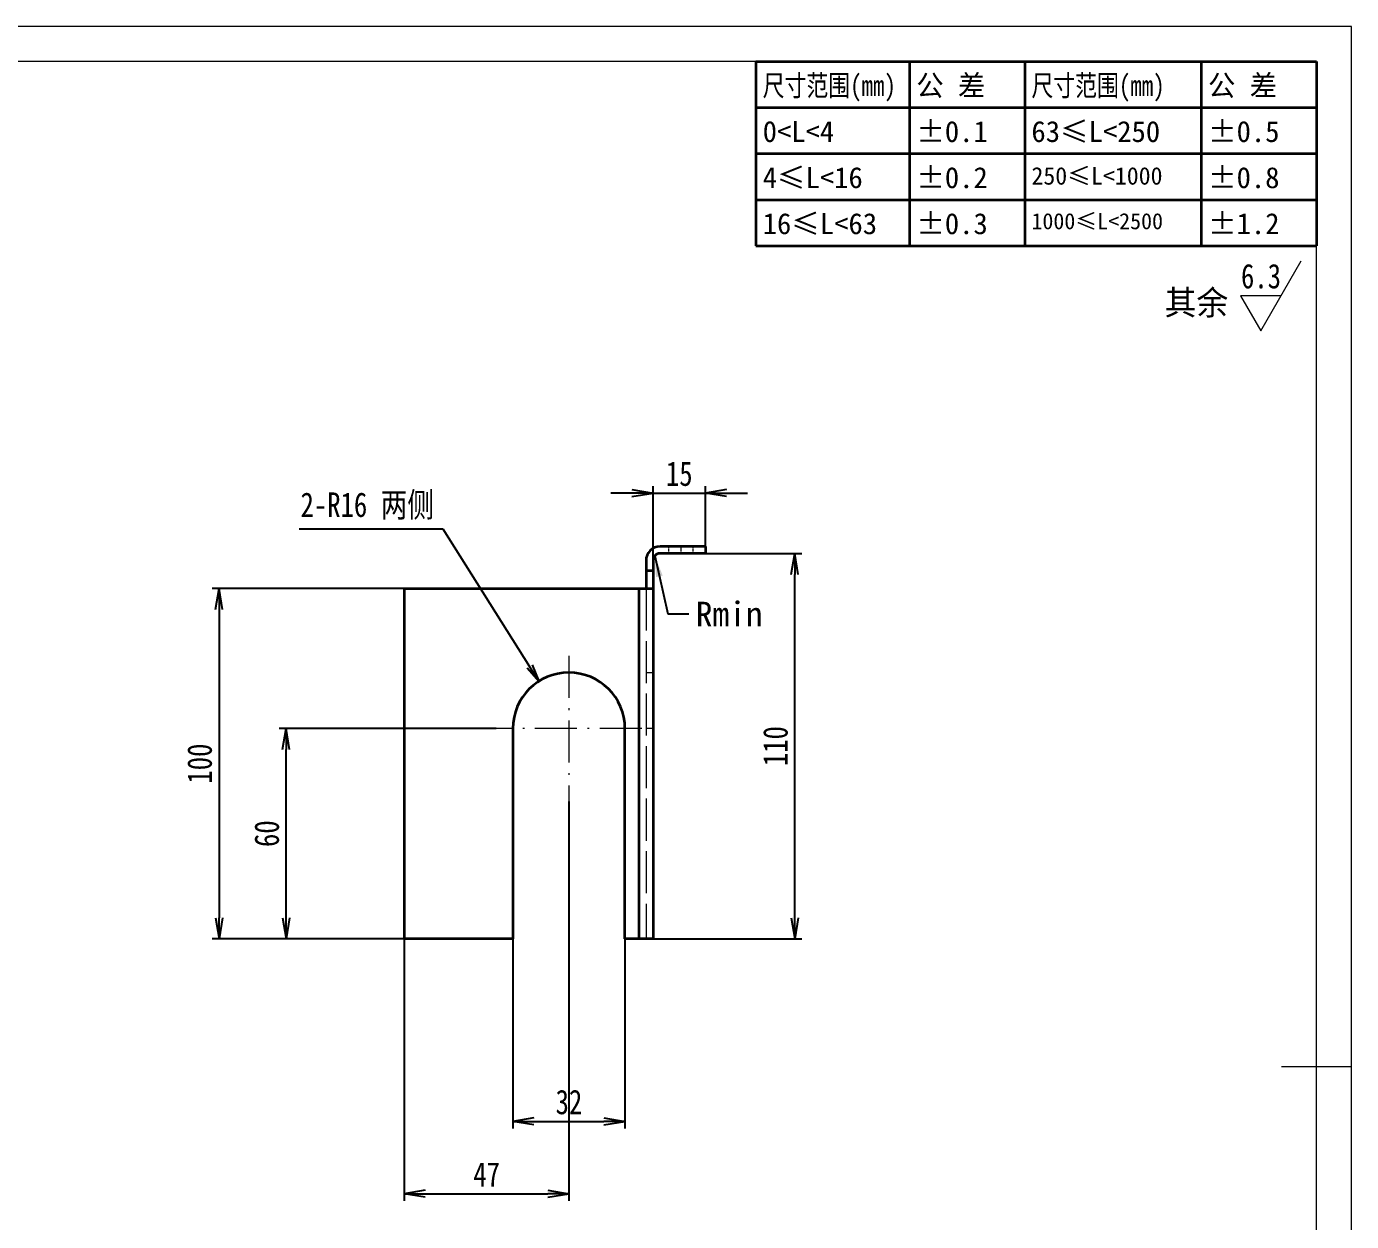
# Model space of a CAD drawing. Header units: millimetres. Extents: x -15766 to 80009, y -9701 to 15159.
# Drawn here: x -6698 to -6319.8, y 11387 to 11728.1 of the extents above; entities that cross this region are included whole.
import ezdxf
from ezdxf.enums import TextEntityAlignment as Align

# ---------------------------------------------------------------- set-up
doc = ezdxf.new("R2010")
doc.units = ezdxf.units.MM
for name, pattern in [('CENTER-HOKUTO_1', [16, 13, -1, 1, -1]), ('DASHDOT', [18.5, 12, -3, 0.5, -3]), ('DASHED', [15, 12, -3]), ('HIDDEN-HOKUTO_1', [2, 1, -1])]:
    doc.linetypes.add(name, pattern=pattern)
doc.layers.get('DEFPOINTS').update_dxf_attribs({"lineweight": 18})
for name, color, linetype, lineweight in [('AM_7', 2, 'CENTER-HOKUTO_1', 18), ('AM_HID', 1, 'HIDDEN-HOKUTO_1', 18), ('AM_VIS', 7, 'Continuous', 18), ('CDRAFT0', 7, 'Continuous', 18), ('DIM', 253, 'Continuous', 20), ('title_frame', 7, 'Continuous', 18), ('word_dim', 9, 'Continuous', 18), ('尺寸线层', 3, 'Continuous', 18), ('粗实线层', 7, 'Continuous', 35), ('粗实线层_1', 7, 'Continuous', 15)]:
    doc.layers.add(name, color=color, linetype=linetype, lineweight=lineweight)
doc.styles.add('DIM', font='', dxfattribs={"width": 0.8})
doc.styles.get('DIM').set_extended_font_data('NSimSun')
doc.dimstyles.new('1-2', dxfattribs={"dimscale": 2, "dimtxt": 3.5, "dimasz": 3, "dimexe": 1, "dimexo": 0, "dimgap": 1, "dimtad": 1, "dimdsep": 46, "dimtxsty": 'DIM', "dimblk": 'OPEN', "dimcen": 0, "dimdle": 6, "dimclrd": 256, "dimclre": 256, "dimclrt": 3, "dimazin": 2, "dimtfac": 0.707107, "dimtmove": 0, "dimatfit": 3, "dimfxl": 0, "dimfrac": 2, "dimtolj": 1, "dimarcsym": 0})
doc.dimstyles.new('1-2$4', dxfattribs={"dimscale": 2, "dimtxt": 3.5, "dimasz": 2.5, "dimexe": 1, "dimexo": 0.625, "dimgap": 1, "dimtad": 1, "dimtih": 1, "dimtoh": 1, "dimdsep": 46, "dimtxsty": 'DIM', "dimblk": 'OPEN', "dimcen": 0, "dimdle": 5, "dimclrd": 256, "dimclre": 256, "dimclrt": 3, "dimazin": 2, "dimtfac": 0.5, "dimtofl": 0, "dimtmove": 0, "dimatfit": 3, "dimfxl": 0, "dimtolj": 1, "dimarcsym": 0})

# ---------------------------------------------------------------- blocks, each defined once
blk = doc.blocks.new('*X3')
at = {"layer": 'CDRAFT0'}
for p, q in [((420, 297), (0, 297)), ((420, 0), (420, 297))]:
    blk.add_line(p, q, dxfattribs=at)
at = {"layer": '粗实线层_1'}
for p, q in [((415, 292), (25, 292)), ((415, 5), (415, 292)), ((420, 148.5), (410, 148.5))]:
    blk.add_line(p, q, dxfattribs=at)
blk = doc.blocks.new('自由公差_1')
at = {"layer": '粗实线层'}
for p, q in [((-80, 0), (0, 0)), ((-80, 0), (-80, -26.3)), ((-58.08, 0), (-58.08, -26.3)), ((-41.64, 0), (-41.64, -26.3)), ((-16.44, 0), (-16.44, -26.3)), ((0, 0), (0, -26.3)), ((-80, -6.58), (0, -6.58)), ((-80, -13.15), (0, -13.15)), ((-80, -19.73), (0, -19.73)), ((-80, -26.3), (0, -26.3))]:
    blk.add_line(p, q, dxfattribs=at)
at = {"layer": '尺寸线层', "linetype": 'Continuous', "attachment_point": 1, "line_spacing_factor": 0.9}
for s, insert, char_height, width in [('{\\W0.8;尺寸范围(mm)}', (-79.04, -1.92), 3, 22.6032), ('公 差', (-57.12, -1.92), 3, 22.6032), ('{\\W0.8;尺寸范围(mm)}', (-40.68, -1.92), 3, 22.6032), ('公 差', (-15.48, -1.92), 3, 22.6032), ('0<L<4', (-79.04, -8.49), 3, 22.6032), ('%%P0.1', (-57.12, -8.49), 3, 12.7119), ('63≤L<250', (-40.68, -8.49), 3, 22.6032), ('%%P0.5', (-15.48, -8.49), 3, 12.5771), ('4≤L<16', (-79.04, -15.07), 3, 22.6032), ('%%P0.2', (-57.12, -15.07), 3, 12.4769), ('250≤L<1000', (-40.68, -15.07), 2.5, 22.6032), ('%%P0.8', (-15.48, -15.07), 3, 13.0759), ('16≤L<63', (-79.04, -21.64), 3, 22.6032), ('%%P0.3', (-57.12, -21.64), 3, 12.7119), ('1000≤L<2500', (-40.68, -21.64), 2.3, 22.6032), ('%%P1.2', (-15.48, -21.64), 3, 12.8764)]:
    blk.add_mtext(s, dxfattribs=dict(at, insert=insert, char_height=char_height, width=width))
blk = doc.blocks.new('_OPEN')
at = {"color": 0, "linetype": 'ByBlock', "lineweight": -2}
for p, q in [((-1, 0.166667), (0, 0)), ((-1, -0.166667), (0, 0)), ((0, 0), (-1, 0))]:
    blk.add_line(p, q, dxfattribs=at)
blk = doc.blocks.new('*D504')
at = {"layer": 'DEFPOINTS', "color": 0, "transparency": 16777216}
for p in [(-6543.19, 11506.88), (-6590.19, 11467.68), (-6543.19, 11394.9)]:
    blk.add_point(p, dxfattribs=at)
at = {"layer": 'DIM', "linetype": 'Continuous', "lineweight": -2, "transparency": 16777216}
for p, q in [((-6543.19, 11506.88), (-6543.19, 11392.9)), ((-6590.19, 11467.68), (-6590.19, 11392.9)), ((-6584.19, 11394.9), (-6549.19, 11394.9))]:
    blk.add_line(p, q, dxfattribs=at)
at = {"layer": 'DIM', "lineweight": -2, "transparency": 16777216, "xscale": 6, "yscale": 6, "zscale": 6, "rotation": 180}
blk.add_blockref('_OPEN', (-6590.19, 11394.9), dxfattribs=at)
at = {"layer": 'DIM', "lineweight": -2, "transparency": 16777216, "xscale": 6, "yscale": 6, "zscale": 6}
blk.add_blockref('_OPEN', (-6543.19, 11394.9), dxfattribs=at)
at = {"layer": 'DIM', "color": 3, "transparency": 16777216, "insert": (-6566.69, 11400.4), "char_height": 7, "attachment_point": 5, "style": 'DIM'}
blk.add_mtext('\\A1;47', dxfattribs=at)
blk = doc.blocks.new('*D505')
at = {"layer": 'DEFPOINTS', "color": 0, "transparency": 16777216}
for p in [(-6559.19, 11467.68), (-6527.19, 11467.68), (-6527.19, 11415.54)]:
    blk.add_point(p, dxfattribs=at)
at = {"layer": 'DIM', "linetype": 'Continuous', "lineweight": -2, "transparency": 16777216}
for p, q in [((-6559.19, 11467.68), (-6559.19, 11413.54)), ((-6527.19, 11467.68), (-6527.19, 11413.54)), ((-6553.19, 11415.54), (-6533.19, 11415.54))]:
    blk.add_line(p, q, dxfattribs=at)
at = {"layer": 'DIM', "lineweight": -2, "transparency": 16777216, "xscale": 6, "yscale": 6, "zscale": 6, "rotation": 180}
blk.add_blockref('_OPEN', (-6559.19, 11415.54), dxfattribs=at)
at = {"layer": 'DIM', "lineweight": -2, "transparency": 16777216, "xscale": 6, "yscale": 6, "zscale": 6}
blk.add_blockref('_OPEN', (-6527.19, 11415.54), dxfattribs=at)
at = {"layer": 'DIM', "color": 3, "transparency": 16777216, "insert": (-6543.19, 11421.04), "char_height": 7, "attachment_point": 5, "style": 'DIM'}
blk.add_mtext('\\A1;32', dxfattribs=at)
blk = doc.blocks.new('*D506')
at = {"layer": 'DEFPOINTS', "color": 0, "transparency": 16777216}
for p in [(-6623.92, 11527.68), (-6563.99, 11527.68), (-6590.19, 11467.68)]:
    blk.add_point(p, dxfattribs=at)
at = {"layer": 'DIM', "linetype": 'Continuous', "lineweight": -2, "transparency": 16777216}
for p, q in [((-6563.99, 11527.68), (-6625.92, 11527.68)), ((-6623.92, 11473.68), (-6623.92, 11521.68)), ((-6590.19, 11467.68), (-6625.92, 11467.68))]:
    blk.add_line(p, q, dxfattribs=at)
at = {"layer": 'DIM', "lineweight": -2, "transparency": 16777216, "xscale": 6, "yscale": 6, "zscale": 6}
for p, rotation in [((-6623.92, 11527.68), 90), ((-6623.92, 11467.68), 270)]:
    blk.add_blockref('_OPEN', p, dxfattribs=dict(at, rotation=rotation))
at = {"layer": 'DIM', "color": 3, "transparency": 16777216, "insert": (-6629.42, 11497.68), "char_height": 7, "attachment_point": 5, "rotation": 90, "style": 'DIM'}
blk.add_mtext('\\A1;60', dxfattribs=at)
blk = doc.blocks.new('*D507')
at = {"layer": 'DEFPOINTS', "color": 0, "transparency": 16777216}
for p in [(-6590.19, 11567.68), (-6643.07, 11467.68), (-6590.19, 11467.68)]:
    blk.add_point(p, dxfattribs=at)
at = {"layer": 'DIM', "linetype": 'Continuous', "lineweight": -2, "transparency": 16777216}
for p, q in [((-6590.19, 11567.68), (-6645.07, 11567.68)), ((-6643.07, 11561.68), (-6643.07, 11473.68)), ((-6590.19, 11467.68), (-6645.07, 11467.68))]:
    blk.add_line(p, q, dxfattribs=at)
at = {"layer": 'DIM', "lineweight": -2, "transparency": 16777216, "xscale": 6, "yscale": 6, "zscale": 6}
for p, rotation in [((-6643.07, 11567.68), 90), ((-6643.07, 11467.68), 270)]:
    blk.add_blockref('_OPEN', p, dxfattribs=dict(at, rotation=rotation))
at = {"layer": 'DIM', "color": 3, "transparency": 16777216, "insert": (-6648.57, 11517.68), "char_height": 7, "attachment_point": 5, "rotation": 90, "style": 'DIM'}
blk.add_mtext('\\A1;100', dxfattribs=at)
blk = doc.blocks.new('*D508')
at = {"layer": 'DEFPOINTS', "color": 0, "transparency": 16777216}
for p in [(-6504.19, 11577.68), (-6478.71, 11577.68), (-6519.19, 11467.68)]:
    blk.add_point(p, dxfattribs=at)
at = {"layer": 'DIM', "linetype": 'Continuous', "lineweight": -2, "transparency": 16777216}
for p, q in [((-6504.19, 11577.68), (-6476.71, 11577.68)), ((-6478.71, 11473.68), (-6478.71, 11571.68)), ((-6519.19, 11467.68), (-6476.71, 11467.68))]:
    blk.add_line(p, q, dxfattribs=at)
at = {"layer": 'DIM', "lineweight": -2, "transparency": 16777216, "xscale": 6, "yscale": 6, "zscale": 6}
for p, rotation in [((-6478.71, 11577.68), 90), ((-6478.71, 11467.68), 270)]:
    blk.add_blockref('_OPEN', p, dxfattribs=dict(at, rotation=rotation))
at = {"layer": 'DIM', "color": 3, "transparency": 16777216, "insert": (-6484.21, 11522.68), "char_height": 7, "attachment_point": 5, "rotation": 90, "style": 'DIM'}
blk.add_mtext('\\A1;110', dxfattribs=at)
blk = doc.blocks.new('*D509')
at = {"layer": 'DEFPOINTS', "color": 0, "transparency": 16777216}
for p in [(-6504.19, 11594.91), (-6504.19, 11579.68), (-6519.19, 11575.68)]:
    blk.add_point(p, dxfattribs=at)
at = {"layer": 'DIM', "linetype": 'Continuous', "lineweight": -2, "transparency": 16777216}
for p, q in [((-6519.19, 11575.68), (-6519.19, 11596.91)), ((-6504.19, 11579.68), (-6504.19, 11596.91)), ((-6525.19, 11594.91), (-6531.19, 11594.91)), ((-6519.19, 11594.91), (-6504.19, 11594.91)), ((-6498.19, 11594.91), (-6492.19, 11594.91))]:
    blk.add_line(p, q, dxfattribs=at)
at = {"layer": 'DIM', "lineweight": -2, "transparency": 16777216, "xscale": 6, "yscale": 6, "zscale": 6}
blk.add_blockref('_OPEN', (-6519.19, 11594.91), dxfattribs=at)
at = {"layer": 'DIM', "lineweight": -2, "transparency": 16777216, "xscale": 6, "yscale": 6, "zscale": 6, "rotation": 180}
blk.add_blockref('_OPEN', (-6504.19, 11594.91), dxfattribs=at)
at = {"layer": 'DIM', "color": 3, "transparency": 16777216, "insert": (-6511.69, 11600.41), "char_height": 7, "attachment_point": 5, "style": 'DIM'}
blk.add_mtext('\\A1;15', dxfattribs=at)
blk = doc.blocks.new('*D510')
at = {"layer": 'DEFPOINTS', "color": 0, "transparency": 16777216}
for p in [(-6551.74, 11541.2), (-6543.19, 11527.68)]:
    blk.add_point(p, dxfattribs=at)
at = {"layer": 'DIM', "linetype": 'Continuous', "lineweight": -2, "transparency": 16777216}
for p, q in [((-6620.17, 11584.66), (-6579.21, 11584.66)), ((-6579.21, 11584.66), (-6554.41, 11545.43))]:
    blk.add_line(p, q, dxfattribs=at)
at = {"layer": 'DIM', "lineweight": -2, "transparency": 16777216, "xscale": 5, "yscale": 5, "zscale": 5, "rotation": 302.2929021016216}
blk.add_blockref('_OPEN', (-6551.74, 11541.2), dxfattribs=at)
at = {"layer": 'DIM', "color": 3, "transparency": 16777216, "insert": (-6600.74, 11591.21), "char_height": 7, "attachment_point": 5, "style": 'DIM'}
blk.add_mtext('\\A1;2-R16 两侧', dxfattribs=at)

msp = doc.modelspace()

# ---------------------------------------------------------------- linework, layer by layer
at = {"layer": 'AM_7', "linetype": 'DASHDOT', "lineweight": 13, "ltscale": 0.060001}
msp.add_line((-6511.19011, 11577.47596), (-6511.19011, 11579.87598), dxfattribs=at)
at = {"layer": 'AM_7', "linetype": 'DASHDOT', "lineweight": 13}
for p, q in [((-6543.19011, 11548.47596), (-6543.19011, 11506.87598)), ((-6522.38933, 11527.67597), (-6563.99089, 11527.67597))]:
    msp.add_line(p, q, dxfattribs=at)
at = {"layer": 'AM_HID', "linetype": 'DASHED', "lineweight": 13, "ltscale": 0.05}
for p, q in [((-6514.69011, 11577.67597), (-6514.69011, 11579.67597)), ((-6514.69011, 11577.67597), (-6514.69011, 11579.67597)), ((-6507.69011, 11577.67597), (-6507.69011, 11579.67597)), ((-6507.69011, 11577.67597), (-6507.69011, 11579.67597)), ((-6519.19011, 11572.67597), (-6521.19011, 11572.67597)), ((-6521.19011, 11543.67597), (-6519.19011, 11543.67597)), ((-6521.19011, 11543.67597), (-6519.19011, 11543.67597)), ((-6519.19011, 11527.67597), (-6521.19011, 11527.67597)), ((-6519.19011, 11527.67597), (-6521.19011, 11527.67597)), ((-6519.19011, 11527.67597), (-6521.19011, 11527.67597)), ((-6519.19011, 11527.67597), (-6521.19011, 11527.67597))]:
    msp.add_line(p, q, dxfattribs=at)
at = {"layer": 'AM_HID', "linetype": 'DASHED', "lineweight": 13}
for p, q in [((-6523.19011, 11567.67597), (-6523.19011, 11467.67597)), ((-6523.19011, 11567.67597), (-6523.19011, 11467.67597)), ((-6523.19011, 11567.67597), (-6523.19011, 11467.67597)), ((-6521.19011, 11567.67597), (-6521.19011, 11467.67597))]:
    msp.add_line(p, q, dxfattribs=at)
at = {"layer": 'AM_VIS', "lineweight": 35, "ltscale": 0.325}
for p, q in [((-6504.19011, 11579.67597), (-6517.19011, 11579.67597)), ((-6504.19011, 11577.67597), (-6517.19011, 11577.67597))]:
    msp.add_line(p, q, dxfattribs=at)
at = {"layer": 'AM_VIS', "lineweight": 35, "ltscale": 0.05}
for p, q in [((-6504.19011, 11579.67597), (-6504.19011, 11577.67597)), ((-6519.19011, 11572.67597), (-6521.19011, 11572.67597))]:
    msp.add_line(p, q, dxfattribs=at)
at = {"layer": 'AM_VIS', "lineweight": 35, "ltscale": 0.075}
for p, q in [((-6521.19011, 11575.67597), (-6521.19011, 11572.67597)), ((-6519.19011, 11575.67597), (-6519.19011, 11572.67597))]:
    msp.add_line(p, q, dxfattribs=at)
at = {"layer": 'AM_VIS', "lineweight": 35, "ltscale": 0.125}
for p, q in [((-6521.19011, 11572.67597), (-6521.19011, 11567.67597)), ((-6519.19011, 11572.67597), (-6519.19011, 11567.67597))]:
    msp.add_line(p, q, dxfattribs=at)
at = {"layer": 'AM_VIS', "lineweight": 35}
for p, q in [((-6590.19011, 11567.67597), (-6523.19011, 11567.67597)), ((-6590.19011, 11567.67597), (-6590.19011, 11467.67597)), ((-6523.19011, 11567.67597), (-6523.19011, 11467.67597)), ((-6519.19011, 11567.67597), (-6519.19011, 11467.67597)), ((-6559.19011, 11527.67597), (-6559.19011, 11467.67597)), ((-6527.19011, 11467.67597), (-6527.19011, 11527.67597)), ((-6559.19011, 11467.67597), (-6590.19011, 11467.67597))]:
    msp.add_line(p, q, dxfattribs=at)
at = {"layer": 'AM_VIS', "lineweight": 35, "ltscale": 0.1}
for p, q in [((-6523.19011, 11567.67597), (-6519.19011, 11567.67597)), ((-6523.19011, 11467.67597), (-6527.19011, 11467.67597)), ((-6519.19011, 11467.67597), (-6523.19011, 11467.67597))]:
    msp.add_line(p, q, dxfattribs=at)
at = {"layer": 'AM_VIS', "lineweight": 35}
for centre, radius, start, end in [((-6517.19011, 11575.67597), 4, 90.0000025, 180.000005), ((-6517.19011, 11575.67597), 2, 90.0000025, 180.000005), ((-6543.19011, 11527.67597), 16, 0, 179.999995)]:
    msp.add_arc(centre, radius, start, end, dxfattribs=at)
at = {"layer": 'DIM'}
for p, q in [((-6345.68969, 11641.24925), (-6334.14269, 11661.24925)), ((-6339.91619, 11651.24925), (-6351.46319, 11651.24925)), ((-6351.46319, 11651.24925), (-6345.68969, 11641.24925))]:
    msp.add_line(p, q, dxfattribs=at)

# ---------------------------------------------------------------- block references
at = {"layer": 'title_frame', "xscale": 2, "yscale": 2, "zscale": 2}
for name, p in [('*X3', (-7159.79993, 11134.10436)), ('自由公差_1', (-6329.79993, 11718.10436))]:
    msp.add_blockref(name, p, dxfattribs=at)

# ---------------------------------------------------------------- texts
at = {"layer": 'DIM', "color": 3, "insert": (-6506.98441, 11563.89042), "char_height": 7, "attachment_point": 1}
msp.add_mtext('\\A1;Rmin', dxfattribs=at)
at = {"layer": 'DIM', "color": 2, "style": 'DIM', "width": 0.8}
msp.add_attdef('6.3', text='0.0', height=7, dxfattribs=at).set_placement((-6339.91619, 11651.24925), align=Align.BOTTOM_RIGHT)
at = {"layer": 'word_dim', "linetype": 'Continuous', "insert": (-6373.16962, 11652.78097), "char_height": 7, "width": 21.7212079, "attachment_point": 1}
msp.add_mtext('{\\C3;其余}', dxfattribs=at)

# ---------------------------------------------------------------- dimensions: what is measured, and where the dimension line sits
at = {"layer": 'DIM'}
for base, p1, p2, picture, middle in [((-6504.19011, 11594.91138), (-6519.19011, 11575.67597), (-6504.19011, 11579.67597), '*D509', (-6511.69011, 11600.41138)), ((-6543.19011, 11394.90451), (-6590.19011, 11467.67597), (-6543.19011, 11506.87598), '*D504', (-6566.69011, 11400.40451)), ((-6527.19011, 11415.53553), (-6559.19011, 11467.67597), (-6527.19011, 11467.67597), '*D505', (-6543.19011, 11421.03553))]:
    dim = msp.add_linear_dim(base=base, p1=p1, p2=p2, dimstyle='1-2', dxfattribs=at)
    dim.commit()
    dim.dimension.update_dxf_attribs({"geometry": picture, "text_midpoint": middle})
dim = msp.add_radius_dim(center=(-6543.19011, 11527.67597), mpoint=(-6551.73808, 11541.20122), text='2-<> 两侧', dimstyle='1-2$4', dxfattribs=at)
dim.commit()
dim.dimension.update_dxf_attribs({"geometry": '*D510', "text_midpoint": (-6600.74456, 11584.66489), "dimtype": 164})
for base, p1, p2, picture, middle in [((-6478.70859, 11577.67597), (-6519.19011, 11467.67597), (-6504.19011, 11577.67597), '*D508', (-6484.20859, 11522.67597)), ((-6643.0735, 11467.67597), (-6590.19011, 11567.67597), (-6590.19011, 11467.67597), '*D507', (-6648.5735, 11517.67597)), ((-6623.92005, 11527.67597), (-6590.19011, 11467.67597), (-6563.99089, 11527.67597), '*D506', (-6629.42005, 11497.67597))]:
    dim = msp.add_linear_dim(base=base, p1=p1, p2=p2, angle=90, dimstyle='1-2', dxfattribs=at)
    dim.commit()
    dim.dimension.update_dxf_attribs({"geometry": picture, "text_midpoint": middle})

# ---------------------------------------------------------------- leaders
at = {"layer": 'DIM', "annotation_type": 0, "has_hookline": 1, "hookline_direction": 0, "text_width": 21}
msp.add_leader([(-6518.6912, 11576.99762), (-6514.98441, 11560.39042), (-6508.98441, 11560.39042)], dimstyle='1-2', override={"dimgap": 1, "dimtad": 0}, dxfattribs=at)

doc.saveas('drawing.dxf')
